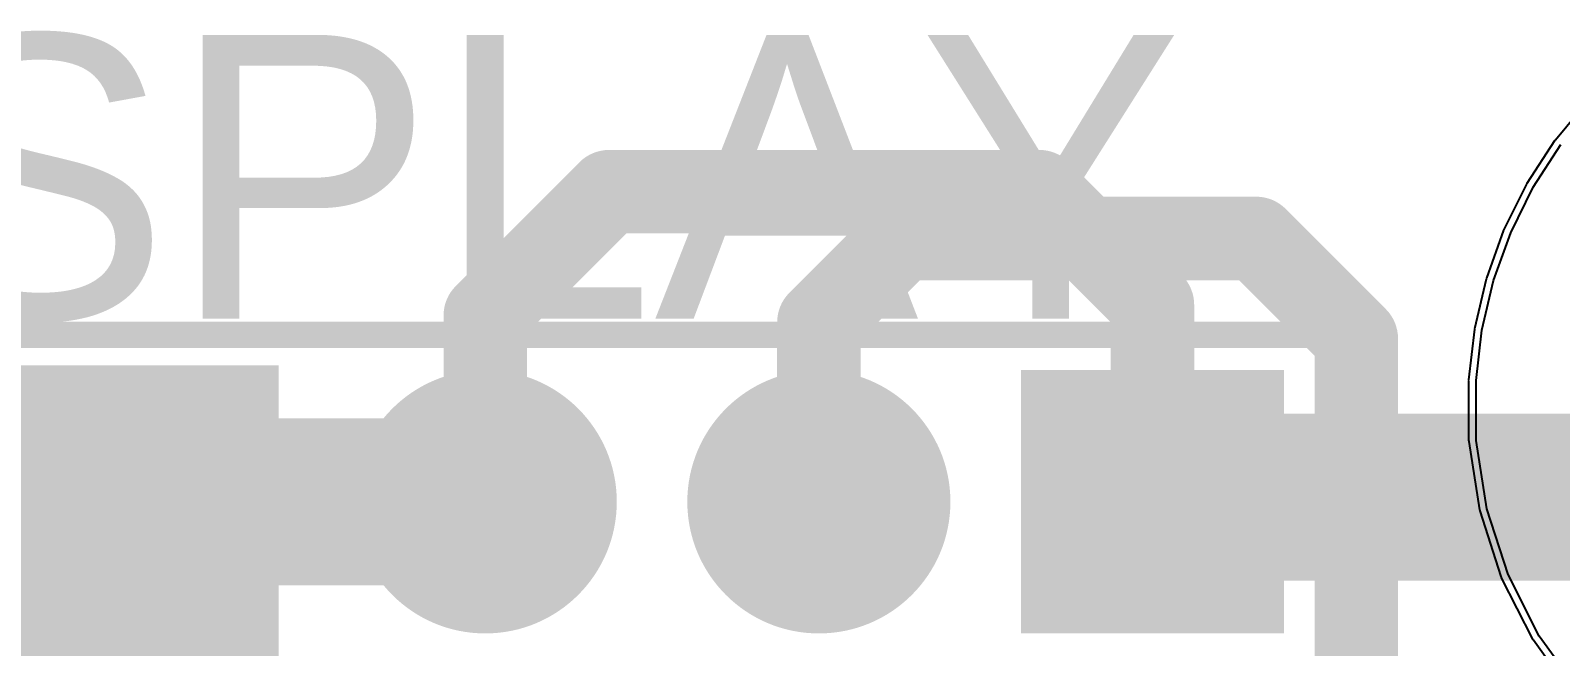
# Model space of a CAD drawing. Header units: millimetres. Extents: x 0 to 214, y 0 to 214.
# Drawn here: x 6.1346 to 6.5932, y 4.1378 to 4.3222 of the extents above; entities that cross this region are included whole.
import ezdxf

# ---------------------------------------------------------------- set-up
doc = ezdxf.new("R2010")
doc.units = ezdxf.units.MM
doc.header["$MEASUREMENT"] = 0
for name, color, linetype in [('BottomLayer', 5, 'Continuous'), ('BottomSolder', 6, 'Continuous'), ('MultiLayer', 9, 'Continuous'), ('PadHoleLayer', 156, 'Continuous'), ('TopLayer', 1, 'Continuous'), ('TopOverlay', 2, 'Continuous'), ('TopSolder', 216, 'Continuous')]:
    doc.layers.add(name, color=color, linetype=linetype)
doc.styles.add('Arial', font='', dxfattribs={"height": 0.2})
doc.styles.get('Arial').set_extended_font_data('Arial')

# ---------------------------------------------------------------- blocks, each defined once
blk = doc.blocks.new('HDR2X8_251')
at = {"layer": 'BottomLayer'}
blk.add_hatch(color=5, dxfattribs=at).paths.add_polyline_path([(-0.38543, -0.01457), (-0.31457, -0.01457), (-0.31457, -0.08543), (-0.38543, -0.08543)])
h = blk.add_hatch(color=5, dxfattribs=at)
edge = h.paths.add_edge_path()
edge.add_arc((-0.25, -0.05), 0.03543, 0, 360)
h = blk.add_hatch(color=5, dxfattribs=at)
edge = h.paths.add_edge_path()
edge.add_arc((-0.15, -0.05), 0.03543, 0, 360)
h = blk.add_hatch(color=5, dxfattribs=at)
edge = h.paths.add_edge_path()
edge.add_arc((-0.05, -0.05), 0.03543, 0, 360)
at = {"layer": 'BottomSolder'}
blk.add_hatch(color=6, dxfattribs=at).paths.add_polyline_path([(-0.38943, -0.01057), (-0.31057, -0.01057), (-0.31057, -0.08943), (-0.38943, -0.08943)])
h = blk.add_hatch(color=6, dxfattribs=at)
edge = h.paths.add_edge_path()
edge.add_arc((-0.25, -0.05), 0.03943, 0, 360)
h = blk.add_hatch(color=6, dxfattribs=at)
edge = h.paths.add_edge_path()
edge.add_arc((-0.15, -0.05), 0.03943, 0, 360)
h = blk.add_hatch(color=6, dxfattribs=at)
edge = h.paths.add_edge_path()
edge.add_arc((-0.05, -0.05), 0.03943, 0, 360)
at = {"layer": 'MultiLayer'}
blk.add_hatch(color=9, dxfattribs=at).paths.add_polyline_path([(-0.38543, -0.01457), (-0.31457, -0.01457), (-0.31457, -0.08543), (-0.38543, -0.08543)])
h = blk.add_hatch(color=9, dxfattribs=at)
edge = h.paths.add_edge_path()
edge.add_arc((-0.25, -0.05), 0.03543, 0, 360)
h = blk.add_hatch(color=9, dxfattribs=at)
edge = h.paths.add_edge_path()
edge.add_arc((-0.15, -0.05), 0.03543, 0, 360)
h = blk.add_hatch(color=9, dxfattribs=at)
edge = h.paths.add_edge_path()
edge.add_arc((-0.05, -0.05), 0.03543, 0, 360)
at = {"layer": 'PadHoleLayer'}
h = blk.add_hatch(color=156, dxfattribs=at)
edge = h.paths.add_edge_path()
edge.add_arc((-0.35, -0.05), 0.01969, 0, 360)
h = blk.add_hatch(color=156, dxfattribs=at)
edge = h.paths.add_edge_path()
edge.add_arc((-0.25, -0.05), 0.01969, 0, 360)
h = blk.add_hatch(color=156, dxfattribs=at)
edge = h.paths.add_edge_path()
edge.add_arc((-0.15, -0.05), 0.01969, 0, 360)
h = blk.add_hatch(color=156, dxfattribs=at)
edge = h.paths.add_edge_path()
edge.add_arc((-0.05, -0.05), 0.01969, 0, 360)
at = {"layer": 'TopLayer'}
blk.add_hatch(color=1, dxfattribs=at).paths.add_polyline_path([(-0.38543, -0.01457), (-0.31457, -0.01457), (-0.31457, -0.08543), (-0.38543, -0.08543)])
h = blk.add_hatch(color=1, dxfattribs=at)
edge = h.paths.add_edge_path()
edge.add_arc((-0.25, -0.05), 0.03543, 0, 360)
h = blk.add_hatch(color=1, dxfattribs=at)
edge = h.paths.add_edge_path()
edge.add_arc((-0.15, -0.05), 0.03543, 0, 360)
h = blk.add_hatch(color=1, dxfattribs=at)
edge = h.paths.add_edge_path()
edge.add_arc((-0.05, -0.05), 0.03543, 0, 360)
at = {"layer": 'TopSolder'}
blk.add_hatch(color=216, dxfattribs=at).paths.add_polyline_path([(-0.38943, -0.01057), (-0.31057, -0.01057), (-0.31057, -0.08943), (-0.38943, -0.08943)])
h = blk.add_hatch(color=216, dxfattribs=at)
edge = h.paths.add_edge_path()
edge.add_arc((-0.25, -0.05), 0.03943, 0, 360)
h = blk.add_hatch(color=216, dxfattribs=at)
edge = h.paths.add_edge_path()
edge.add_arc((-0.15, -0.05), 0.03943, 0, 360)
h = blk.add_hatch(color=216, dxfattribs=at)
edge = h.paths.add_edge_path()
edge.add_arc((-0.05, -0.05), 0.03943, 0, 360)
at = {"layer": 'TopOverlay', "const_width": 0.00787}
for points in [[(-0.409, 0.1), (-0.409, -0.1)], [(0.41, -0.1), (-0.409, -0.1)]]:
    blk.add_lwpolyline(points, dxfattribs=at)
at = {"layer": 'TopOverlay', "const_width": 0.00394}
blk.add_lwpolyline([(-0.41097, -0.1, 1), (-0.40703, -0.1, 1)], format="xyb", close=True, dxfattribs=at)
blk.add_lwpolyline([(-0.41097, -0.1, 1), (-0.40703, -0.1, 1)], format="xyb", close=True, dxfattribs=at)

msp = doc.modelspace()

# ---------------------------------------------------------------- hatches: boundary and pattern name
at = {"layer": 'TopLayer'}
msp.add_hatch(color=1, dxfattribs=at).paths.add_polyline_path([(6.032, 4.222), (6.032, 4.042), (6.209, 4.042), (6.209, 4.222)])

# ---------------------------------------------------------------- linework, layer by layer
at = {"layer": 'BottomLayer'}
for p, q in [((6.58505, 4.27533), (6.59333, 4.2881)), ((6.57828, 4.26169), (6.58505, 4.27533)), ((6.57313, 4.24737), (6.57828, 4.26169)), ((6.56966, 4.23255), (6.57313, 4.24737)), ((6.56791, 4.21743), (6.56966, 4.23255)), ((6.56791, 4.20982), (6.56791, 4.21743)), ((6.56791, 4.19948), (6.56791, 4.20982)), ((6.57113, 4.17906), (6.56791, 4.19948)), ((6.57748, 4.15938), (6.57113, 4.17906)), ((6.58682, 4.14094), (6.57748, 4.15938)), ((6.59892, 4.12417), (6.58682, 4.14094))]:
    msp.add_line(p, q, dxfattribs=at)
at = {"layer": 'BottomLayer', "const_width": 0.025}
for points in [[(6.3709, 4.2349), (6.396, 4.26)], [(6.396, 4.26), (6.502, 4.26)], [(6.502, 4.26), (6.532, 4.23)], [(6.3709, 4.18114), (6.3709, 4.2349)], [(6.532, 4.004), (6.532, 4.23)], [(6.4709, 4.18114), (6.47228, 4.18251)]]:
    msp.add_lwpolyline(points, dxfattribs=at)
at = {"layer": 'BottomLayer', "const_width": 0.0125}
for points in [[(6.38975, 4.26, 1), (6.40225, 4.26, 1)], [(6.38975, 4.26, 1), (6.40225, 4.26, 1)], [(6.49575, 4.26, 1), (6.50825, 4.26, 1)], [(6.49575, 4.26, 1), (6.50825, 4.26, 1)], [(6.36465, 4.2349, 1), (6.37715, 4.2349, 1)], [(6.36465, 4.2349, 1), (6.37715, 4.2349, 1)], [(6.52575, 4.23, 1), (6.53825, 4.23, 1)], [(6.52575, 4.23, 1), (6.53825, 4.23, 1)], [(6.36465, 4.18114, 1), (6.37715, 4.18114, 1)], [(6.46465, 4.18114, 1), (6.47715, 4.18114, 1)], [(6.46603, 4.18251, 1), (6.47853, 4.18251, 1)]]:
    msp.add_lwpolyline(points, format="xyb", close=True, dxfattribs=at)
at = {"layer": 'BottomSolder'}
for p, q in [((6.59166, 4.28948), (6.60136, 4.30121)), ((6.58323, 4.27651), (6.59152, 4.28928)), ((6.59152, 4.28928), (6.59162, 4.28935)), ((6.59162, 4.28935), (6.59166, 4.28948)), ((6.57634, 4.26266), (6.58311, 4.27629)), ((6.58311, 4.27629), (6.58321, 4.27638)), ((6.58321, 4.27638), (6.58323, 4.27651)), ((6.57109, 4.24811), (6.57625, 4.26243)), ((6.57625, 4.26243), (6.57633, 4.26253)), ((6.57633, 4.26253), (6.57634, 4.26266)), ((6.56755, 4.23305), (6.57102, 4.24787)), ((6.57102, 4.24787), (6.5711, 4.24797)), ((6.5711, 4.24797), (6.57109, 4.24811)), ((6.56576, 4.21768), (6.56751, 4.2328)), ((6.56751, 4.2328), (6.56757, 4.23292)), ((6.56757, 4.23292), (6.56755, 4.23305)), ((6.56574, 4.21743), (6.56579, 4.21755)), ((6.56574, 4.20982), (6.56574, 4.21743)), ((6.56579, 4.21755), (6.56576, 4.21768)), ((6.56574, 4.19948), (6.56574, 4.20982)), ((6.56581, 4.19932), (6.56574, 4.19948)), ((6.56577, 4.19915), (6.56581, 4.19932)), ((6.56899, 4.17872), (6.56577, 4.19915)), ((6.56908, 4.17857), (6.56899, 4.17872)), ((6.56907, 4.17839), (6.56908, 4.17857)), ((6.57542, 4.15872), (6.56907, 4.17839)), ((6.57554, 4.15858), (6.57542, 4.15872)), ((6.57555, 4.1584), (6.57554, 4.15858)), ((6.58489, 4.13996), (6.57555, 4.1584)), ((6.58502, 4.13984), (6.58489, 4.13996)), ((6.58507, 4.13967), (6.58502, 4.13984)), ((6.59716, 4.1229), (6.58507, 4.13967))]:
    msp.add_line(p, q, dxfattribs=at)
at = {"layer": 'TopLayer'}
for p, q in [((6.58505, 4.27533), (6.59333, 4.2881)), ((6.57828, 4.26169), (6.58505, 4.27533)), ((6.57313, 4.24737), (6.57828, 4.26169)), ((6.56966, 4.23255), (6.57313, 4.24737)), ((6.56791, 4.21743), (6.56966, 4.23255)), ((6.56791, 4.20982), (6.56791, 4.21743)), ((6.56791, 4.19948), (6.56791, 4.20982)), ((6.57113, 4.17906), (6.56791, 4.19948)), ((6.57748, 4.15938), (6.57113, 4.17906)), ((6.58682, 4.14094), (6.57748, 4.15938)), ((6.59892, 4.12417), (6.58682, 4.14094))]:
    msp.add_line(p, q, dxfattribs=at)
for points, const_width in [([(6.2709, 4.2369), (6.308, 4.274)], 0.025), ([(6.308, 4.274), (6.437, 4.274)], 0.025), ([(6.437, 4.274), (6.4709, 4.2401)], 0.025), ([(6.4709, 4.18114), (6.4709, 4.2401)], 0.025), ([(6.2709, 4.18114), (6.2709, 4.2369)], 0.025), ([(6.1709, 4.18114), (6.2709, 4.18114)], 0.05), ([(6.47228, 4.18251), (6.67551, 4.18251)], 0.05)]:
    msp.add_lwpolyline(points, dxfattribs=dict(at, const_width=const_width))
for points, const_width in [([(6.30175, 4.274, 1), (6.31425, 4.274, 1)], 0.0125), ([(6.30175, 4.274, 1), (6.31425, 4.274, 1)], 0.0125), ([(6.43075, 4.274, 1), (6.44325, 4.274, 1)], 0.0125), ([(6.43075, 4.274, 1), (6.44325, 4.274, 1)], 0.0125), ([(6.46465, 4.2401, 1), (6.47715, 4.2401, 1)], 0.0125), ([(6.46465, 4.2401, 1), (6.47715, 4.2401, 1)], 0.0125), ([(6.26465, 4.2369, 1), (6.27715, 4.2369, 1)], 0.0125), ([(6.26465, 4.2369, 1), (6.27715, 4.2369, 1)], 0.0125), ([(6.1584, 4.18114, 1), (6.1834, 4.18114, 1)], 0.025), ([(6.2584, 4.18114, 1), (6.2834, 4.18114, 1)], 0.025), ([(6.45978, 4.18251, 1), (6.48478, 4.18251, 1)], 0.025), ([(6.26465, 4.18114, 1), (6.27715, 4.18114, 1)], 0.0125), ([(6.46465, 4.18114, 1), (6.47715, 4.18114, 1)], 0.0125)]:
    msp.add_lwpolyline(points, format="xyb", close=True, dxfattribs=dict(at, const_width=const_width))
at = {"layer": 'TopSolder'}
for p, q in [((6.59166, 4.28948), (6.60136, 4.30121)), ((6.58323, 4.27651), (6.59152, 4.28928)), ((6.59152, 4.28928), (6.59162, 4.28935)), ((6.59162, 4.28935), (6.59166, 4.28948)), ((6.57634, 4.26266), (6.58311, 4.27629)), ((6.58311, 4.27629), (6.58321, 4.27638)), ((6.58321, 4.27638), (6.58323, 4.27651)), ((6.57109, 4.24811), (6.57625, 4.26243)), ((6.57625, 4.26243), (6.57633, 4.26253)), ((6.57633, 4.26253), (6.57634, 4.26266)), ((6.56755, 4.23305), (6.57102, 4.24787)), ((6.57102, 4.24787), (6.5711, 4.24797)), ((6.5711, 4.24797), (6.57109, 4.24811)), ((6.56576, 4.21768), (6.56751, 4.2328)), ((6.56751, 4.2328), (6.56757, 4.23292)), ((6.56757, 4.23292), (6.56755, 4.23305)), ((6.56574, 4.21743), (6.56579, 4.21755)), ((6.56574, 4.20982), (6.56574, 4.21743)), ((6.56579, 4.21755), (6.56576, 4.21768)), ((6.56574, 4.19948), (6.56574, 4.20982)), ((6.56581, 4.19932), (6.56574, 4.19948)), ((6.56577, 4.19915), (6.56581, 4.19932)), ((6.56899, 4.17872), (6.56577, 4.19915)), ((6.56908, 4.17857), (6.56899, 4.17872)), ((6.56907, 4.17839), (6.56908, 4.17857)), ((6.57542, 4.15872), (6.56907, 4.17839)), ((6.57554, 4.15858), (6.57542, 4.15872)), ((6.57555, 4.15841), (6.57554, 4.15858)), ((6.58489, 4.13996), (6.57555, 4.15841)), ((6.58502, 4.13984), (6.58489, 4.13996)), ((6.58507, 4.13967), (6.58502, 4.13984)), ((6.59716, 4.1229), (6.58507, 4.13967))]:
    msp.add_line(p, q, dxfattribs=at)

# ---------------------------------------------------------------- block references
at = {"rotation": 180}
msp.add_blockref('HDR2X8_251', (6.1209, 4.13114), dxfattribs=at)

# ---------------------------------------------------------------- texts
at = {"layer": 'TopOverlay', "style": 'Arial'}
msp.add_text('LCD DISPLAY', height=0.085, rotation=360, dxfattribs=at).set_placement((5.708, 4.23596))

doc.saveas('drawing.dxf')
